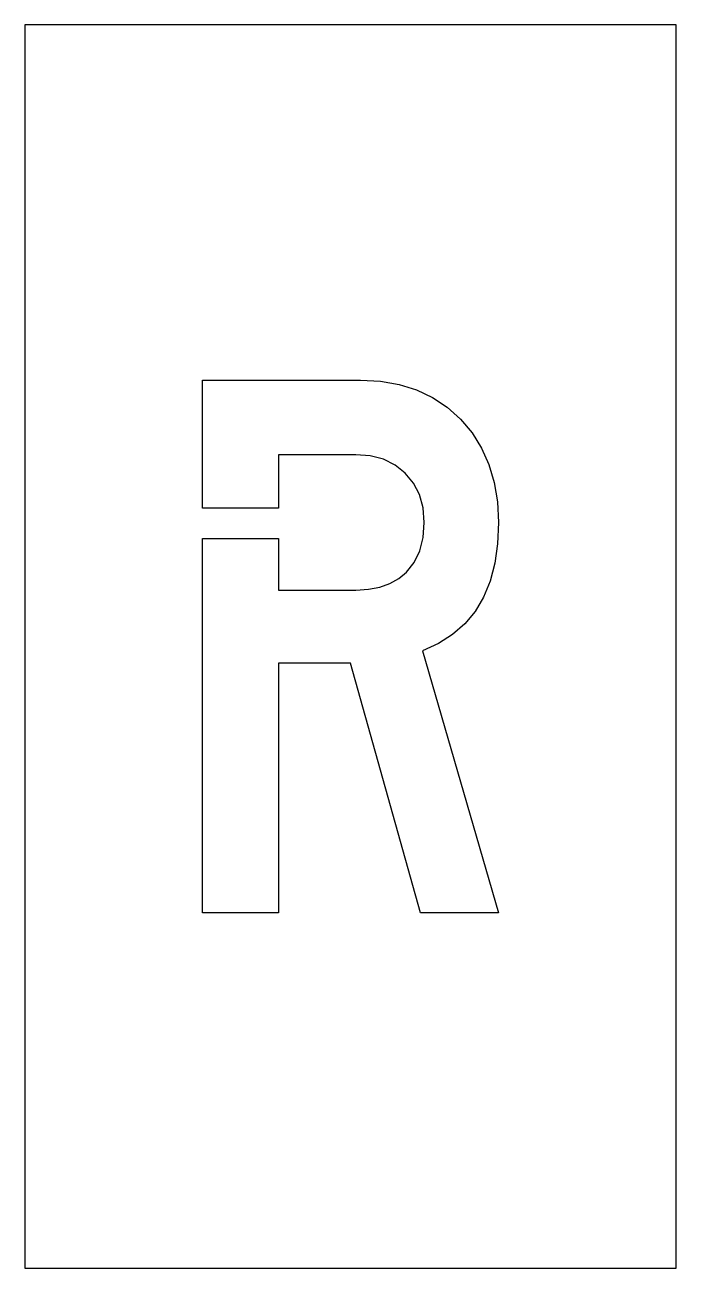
# Model space of a CAD drawing. Header units: inches. Extents: x 0 to 3.67, y 0 to 7.
import ezdxf

# ---------------------------------------------------------------- set-up
doc = ezdxf.new("R2010")
doc.units = ezdxf.units.IN
doc.header["$MEASUREMENT"] = 0
doc.layers.add('CUT', color=1, linetype='Continuous')

msp = doc.modelspace()

# ---------------------------------------------------------------- linework, layer by layer
at = {"layer": 'CUT'}
for points in [[(0, 0), (3.666, 0), (3.666, 7), (0, 7)], [(1.4269, 3.407), (1.4269, 2), (1, 2), (1, 4.1082), (1.4269, 4.1082), (1.4269, 3.818), (1.8626, 3.818), (1.9339, 3.822), (1.9981, 3.8341), (2.0553, 3.8542), (2.1055, 3.8823), (2.1487, 3.9185), (2.1922, 3.9737), (2.2232, 4.0389), (2.2418, 4.114), (2.248, 4.199), (2.2414, 4.2816), (2.2213, 4.3554), (2.188, 4.4203), (2.1413, 4.4765), (2.0839, 4.5218), (2.0183, 4.5541), (1.9445, 4.5735), (1.8626, 4.58), (1.4269, 4.58), (1.4269, 4.2789), (1, 4.2789), (1, 5), (1.8893, 5), (2.0021, 4.9939), (2.1074, 4.9755), (2.205, 4.9449), (2.2951, 4.902), (2.3776, 4.8469), (2.4526, 4.7795), (2.5178, 4.7021), (2.5711, 4.617), (2.6126, 4.5241), (2.6423, 4.4235), (2.6601, 4.3151), (2.666, 4.199), (2.6607, 4.0787), (2.6449, 3.9683), (2.6186, 3.868), (2.5817, 3.7777), (2.5343, 3.6973), (2.4763, 3.627), (2.4078, 3.5667), (2.3287, 3.5163), (2.2391, 3.476), (2.666, 2), (2.2273, 2), (1.833, 3.407)]]:
    msp.add_lwpolyline(points, close=True, dxfattribs=at)

doc.saveas('drawing.dxf')
